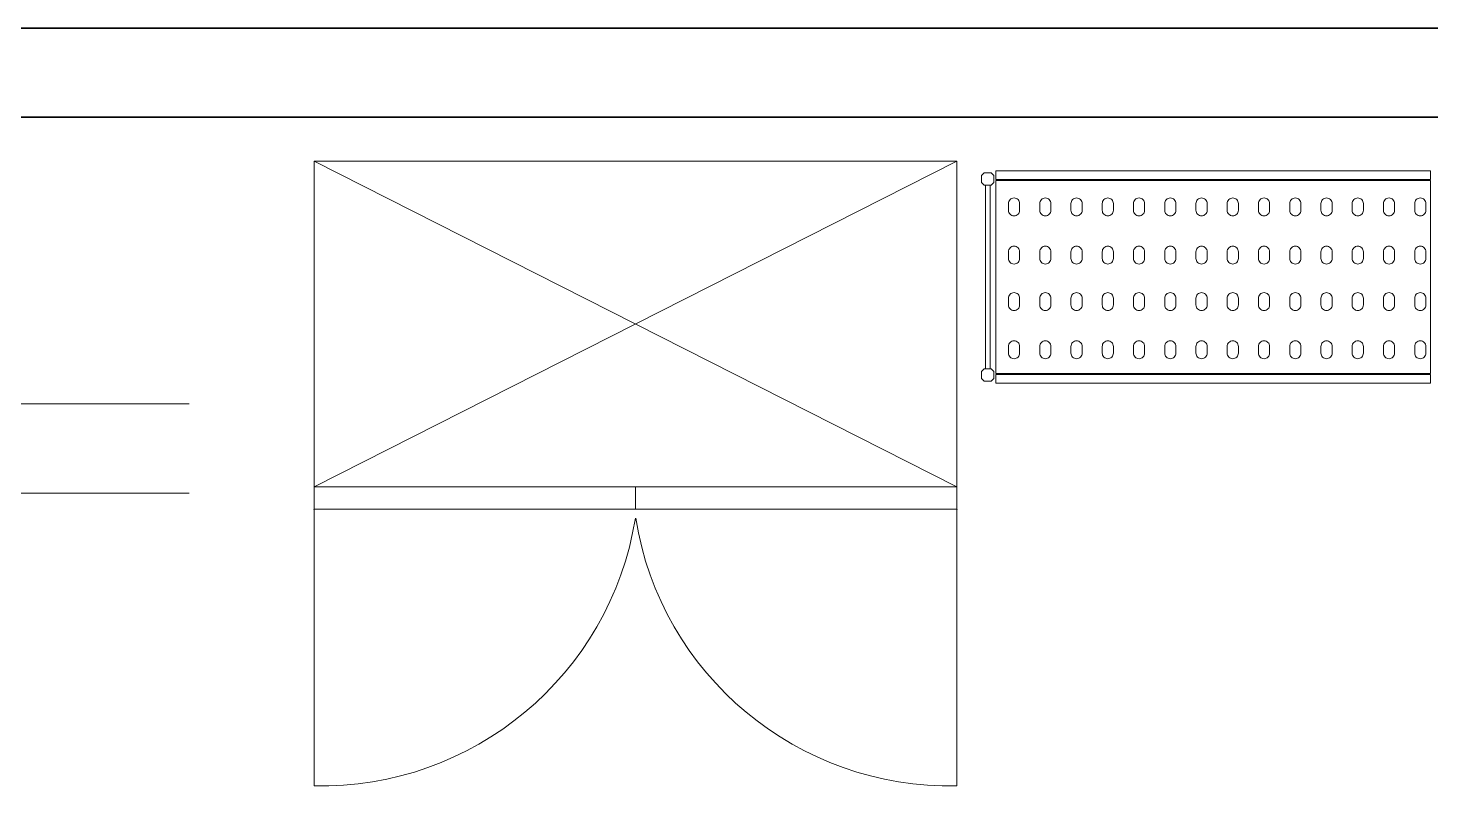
# Model space of a CAD drawing. Header units: millimetres. Extents: x -5316 to 10114, y -10026 to 11025.
# Drawn here: x -130.1 to 184.2, y -108.5 to 61.2 of the extents above; entities that cross this region are included whole.
import ezdxf

# ---------------------------------------------------------------- set-up
doc = ezdxf.new("R2010")
doc.units = ezdxf.units.MM
doc.layers.add('DUVAR', color=1, linetype='Continuous', lineweight=35)
doc.layers.add('tefrişler', color=13, linetype='Continuous', lineweight=5)

msp = doc.modelspace()

# ---------------------------------------------------------------- linework, layer by layer
at = {"layer": 'DUVAR'}
for p, q in [((1383.38, 61.23), (-404.07, 61.23)), ((820.54, 41.23), (-404.07, 41.23))]:
    msp.add_line(p, q, dxfattribs=at)
at = {"layer": 'tefrişler'}
for p, q in [((-66, 31.43), (78, -41.57)), ((-94.02, -22.95), (-162.52, -22.95)), ((-162.52, -42.95), (-94.02, -42.95)), ((6, -46.57), (6, -41.57)), ((-66, -46.57), (-66, -108.53)), ((78, -46.57), (78, -108.53))]:
    msp.add_line(p, q, dxfattribs=at)
for points in [[(-66, -46.57), (78, -46.57), (78, 31.43), (-66, 31.43)], [(86.71, 27.31), (184.11, 27.31), (184.11, 29.21), (86.71, 29.21)], [(184.11, -16.14), (86.71, -16.14), (86.71, 27.06), (184.11, 27.06)], [(86.71, -16.39), (184.11, -16.39), (184.11, -18.29), (86.71, -18.29)]]:
    msp.add_lwpolyline(points, close=True, dxfattribs=at)
for points in [[(78, -41.57), (-66, -41.57), (78, 31.43)], [(84.13, 26.01), (83.51, 26.64), (83.51, 28.19), (84.13, 28.81), (85.68, 28.81), (86.31, 28.19), (86.31, 26.64), (85.68, 26.01), (84.13, 26.01)], [(84.39, -15.09), (85.42, -15.09), (85.42, 26.01), (84.39, 26.01), (84.39, -15.09)], [(84.13, -15.09), (83.51, -15.71), (83.51, -17.26), (84.13, -17.89), (85.68, -17.89), (86.31, -17.26), (86.31, -15.71), (85.68, -15.09), (84.13, -15.09)]]:
    msp.add_lwpolyline(points, dxfattribs=at)
for points in [[(89.56, 21.91), (89.56, 20.41, 0.414214), (90.81, 19.16, 0.414214), (92.06, 20.41), (92.06, 21.91, 0.414214), (90.81, 23.16, 0.414214), (89.56, 21.91, 0.414214)], [(96.56, 21.91), (96.56, 20.41, 0.414214), (97.81, 19.16, 0.414214), (99.06, 20.41), (99.06, 21.91, 0.414214), (97.81, 23.16, 0.414214), (96.56, 21.91, 0.414214)], [(103.56, 21.91), (103.56, 20.41, 0.414214), (104.81, 19.16, 0.414214), (106.06, 20.41), (106.06, 21.91, 0.414214), (104.81, 23.16, 0.414214), (103.56, 21.91, 0.414214)], [(110.56, 21.91), (110.56, 20.41, 0.414214), (111.81, 19.16, 0.414214), (113.06, 20.41), (113.06, 21.91, 0.414214), (111.81, 23.16, 0.414214), (110.56, 21.91, 0.414214)], [(117.56, 21.91), (117.56, 20.41, 0.414214), (118.81, 19.16, 0.414214), (120.06, 20.41), (120.06, 21.91, 0.414214), (118.81, 23.16, 0.414214), (117.56, 21.91, 0.414214)], [(124.56, 21.91), (124.56, 20.41, 0.414214), (125.81, 19.16, 0.414214), (127.06, 20.41), (127.06, 21.91, 0.414214), (125.81, 23.16, 0.414214), (124.56, 21.91, 0.414214)], [(131.56, 21.91), (131.56, 20.41, 0.414214), (132.81, 19.16, 0.414214), (134.06, 20.41), (134.06, 21.91, 0.414214), (132.81, 23.16, 0.414214), (131.56, 21.91, 0.414214)], [(138.56, 21.91), (138.56, 20.41, 0.414214), (139.81, 19.16, 0.414214), (141.06, 20.41), (141.06, 21.91, 0.414214), (139.81, 23.16, 0.414214), (138.56, 21.91, 0.414214)], [(145.56, 21.91), (145.56, 20.41, 0.414214), (146.81, 19.16, 0.414214), (148.06, 20.41), (148.06, 21.91, 0.414214), (146.81, 23.16, 0.414214), (145.56, 21.91, 0.414214)], [(152.56, 21.91), (152.56, 20.41, 0.414214), (153.81, 19.16, 0.414214), (155.06, 20.41), (155.06, 21.91, 0.414214), (153.81, 23.16, 0.414214), (152.56, 21.91, 0.414214)], [(159.56, 21.91), (159.56, 20.41, 0.414214), (160.81, 19.16, 0.414214), (162.06, 20.41), (162.06, 21.91, 0.414214), (160.81, 23.16, 0.414214), (159.56, 21.91, 0.414214)], [(166.56, 21.91), (166.56, 20.41, 0.414214), (167.81, 19.16, 0.414214), (169.06, 20.41), (169.06, 21.91, 0.414214), (167.81, 23.16, 0.414214), (166.56, 21.91, 0.414214)], [(173.56, 21.91), (173.56, 20.41, 0.414214), (174.81, 19.16, 0.414214), (176.06, 20.41), (176.06, 21.91, 0.414214), (174.81, 23.16, 0.414214), (173.56, 21.91, 0.414214)], [(180.56, 21.91), (180.56, 20.41, 0.414214), (181.81, 19.16, 0.414214), (183.06, 20.41), (183.06, 21.91, 0.414214), (181.81, 23.16, 0.414214), (180.56, 21.91, 0.414214)], [(89.56, 11.11), (89.56, 9.61, 0.414214), (90.81, 8.36, 0.414214), (92.06, 9.61), (92.06, 11.11, 0.414214), (90.81, 12.36, 0.414214), (89.56, 11.11, 0.414214)], [(96.56, 11.11), (96.56, 9.61, 0.414214), (97.81, 8.36, 0.414214), (99.06, 9.61), (99.06, 11.11, 0.414214), (97.81, 12.36, 0.414214), (96.56, 11.11, 0.414214)], [(103.56, 11.11), (103.56, 9.61, 0.414214), (104.81, 8.36, 0.414214), (106.06, 9.61), (106.06, 11.11, 0.414214), (104.81, 12.36, 0.414214), (103.56, 11.11, 0.414214)], [(110.56, 11.11), (110.56, 9.61, 0.414214), (111.81, 8.36, 0.414214), (113.06, 9.61), (113.06, 11.11, 0.414214), (111.81, 12.36, 0.414214), (110.56, 11.11, 0.414214)], [(117.56, 11.11), (117.56, 9.61, 0.414214), (118.81, 8.36, 0.414214), (120.06, 9.61), (120.06, 11.11, 0.414214), (118.81, 12.36, 0.414214), (117.56, 11.11, 0.414214)], [(124.56, 11.11), (124.56, 9.61, 0.414214), (125.81, 8.36, 0.414214), (127.06, 9.61), (127.06, 11.11, 0.414214), (125.81, 12.36, 0.414214), (124.56, 11.11, 0.414214)], [(131.56, 11.11), (131.56, 9.61, 0.414214), (132.81, 8.36, 0.414214), (134.06, 9.61), (134.06, 11.11, 0.414214), (132.81, 12.36, 0.414214), (131.56, 11.11, 0.414214)], [(138.56, 11.11), (138.56, 9.61, 0.414214), (139.81, 8.36, 0.414214), (141.06, 9.61), (141.06, 11.11, 0.414214), (139.81, 12.36, 0.414214), (138.56, 11.11, 0.414214)], [(145.56, 11.11), (145.56, 9.61, 0.414214), (146.81, 8.36, 0.414214), (148.06, 9.61), (148.06, 11.11, 0.414214), (146.81, 12.36, 0.414214), (145.56, 11.11, 0.414214)], [(152.56, 11.11), (152.56, 9.61, 0.414214), (153.81, 8.36, 0.414214), (155.06, 9.61), (155.06, 11.11, 0.414214), (153.81, 12.36, 0.414214), (152.56, 11.11, 0.414214)], [(159.56, 11.11), (159.56, 9.61, 0.414214), (160.81, 8.36, 0.414214), (162.06, 9.61), (162.06, 11.11, 0.414214), (160.81, 12.36, 0.414214), (159.56, 11.11, 0.414214)], [(166.56, 11.11), (166.56, 9.61, 0.414214), (167.81, 8.36, 0.414214), (169.06, 9.61), (169.06, 11.11, 0.414214), (167.81, 12.36, 0.414214), (166.56, 11.11, 0.414214)], [(173.56, 11.11), (173.56, 9.61, 0.414214), (174.81, 8.36, 0.414214), (176.06, 9.61), (176.06, 11.11, 0.414214), (174.81, 12.36, 0.414214), (173.56, 11.11, 0.414214)], [(180.56, 11.11), (180.56, 9.61, 0.414214), (181.81, 8.36, 0.414214), (183.06, 9.61), (183.06, 11.11, 0.414214), (181.81, 12.36, 0.414214), (180.56, 11.11, 0.414214)], [(89.56, 0.71), (89.56, -0.79, 0.414214), (90.81, -2.04, 0.414214), (92.06, -0.79), (92.06, 0.71, 0.414214), (90.81, 1.96, 0.414214), (89.56, 0.71, 0.414214)], [(96.56, 0.71), (96.56, -0.79, 0.414214), (97.81, -2.04, 0.414214), (99.06, -0.79), (99.06, 0.71, 0.414214), (97.81, 1.96, 0.414214), (96.56, 0.71, 0.414214)], [(103.56, 0.71), (103.56, -0.79, 0.414214), (104.81, -2.04, 0.414214), (106.06, -0.79), (106.06, 0.71, 0.414214), (104.81, 1.96, 0.414214), (103.56, 0.71, 0.414214)], [(110.56, 0.71), (110.56, -0.79, 0.414214), (111.81, -2.04, 0.414214), (113.06, -0.79), (113.06, 0.71, 0.414214), (111.81, 1.96, 0.414214), (110.56, 0.71, 0.414214)], [(117.56, 0.71), (117.56, -0.79, 0.414214), (118.81, -2.04, 0.414214), (120.06, -0.79), (120.06, 0.71, 0.414214), (118.81, 1.96, 0.414214), (117.56, 0.71, 0.414214)], [(124.56, 0.71), (124.56, -0.79, 0.414214), (125.81, -2.04, 0.414214), (127.06, -0.79), (127.06, 0.71, 0.414214), (125.81, 1.96, 0.414214), (124.56, 0.71, 0.414214)], [(131.56, 0.71), (131.56, -0.79, 0.414214), (132.81, -2.04, 0.414214), (134.06, -0.79), (134.06, 0.71, 0.414214), (132.81, 1.96, 0.414214), (131.56, 0.71, 0.414214)], [(138.56, 0.71), (138.56, -0.79, 0.414214), (139.81, -2.04, 0.414214), (141.06, -0.79), (141.06, 0.71, 0.414214), (139.81, 1.96, 0.414214), (138.56, 0.71, 0.414214)], [(145.56, 0.71), (145.56, -0.79, 0.414214), (146.81, -2.04, 0.414214), (148.06, -0.79), (148.06, 0.71, 0.414214), (146.81, 1.96, 0.414214), (145.56, 0.71, 0.414214)], [(152.56, 0.71), (152.56, -0.79, 0.414214), (153.81, -2.04, 0.414214), (155.06, -0.79), (155.06, 0.71, 0.414214), (153.81, 1.96, 0.414214), (152.56, 0.71, 0.414214)], [(159.56, 0.71), (159.56, -0.79, 0.414214), (160.81, -2.04, 0.414214), (162.06, -0.79), (162.06, 0.71, 0.414214), (160.81, 1.96, 0.414214), (159.56, 0.71, 0.414214)], [(166.56, 0.71), (166.56, -0.79, 0.414214), (167.81, -2.04, 0.414214), (169.06, -0.79), (169.06, 0.71, 0.414214), (167.81, 1.96, 0.414214), (166.56, 0.71, 0.414214)], [(173.56, 0.71), (173.56, -0.79, 0.414214), (174.81, -2.04, 0.414214), (176.06, -0.79), (176.06, 0.71, 0.414214), (174.81, 1.96, 0.414214), (173.56, 0.71, 0.414214)], [(180.56, 0.71), (180.56, -0.79, 0.414214), (181.81, -2.04, 0.414214), (183.06, -0.79), (183.06, 0.71, 0.414214), (181.81, 1.96, 0.414214), (180.56, 0.71, 0.414214)], [(89.56, -10.09), (89.56, -11.59, 0.414214), (90.81, -12.84, 0.414214), (92.06, -11.59), (92.06, -10.09, 0.414214), (90.81, -8.84, 0.414214), (89.56, -10.09, 0.414214)], [(96.56, -10.09), (96.56, -11.59, 0.414214), (97.81, -12.84, 0.414214), (99.06, -11.59), (99.06, -10.09, 0.414214), (97.81, -8.84, 0.414214), (96.56, -10.09, 0.414214)], [(103.56, -10.09), (103.56, -11.59, 0.414214), (104.81, -12.84, 0.414214), (106.06, -11.59), (106.06, -10.09, 0.414214), (104.81, -8.84, 0.414214), (103.56, -10.09, 0.414214)], [(110.56, -10.09), (110.56, -11.59, 0.414214), (111.81, -12.84, 0.414214), (113.06, -11.59), (113.06, -10.09, 0.414214), (111.81, -8.84, 0.414214), (110.56, -10.09, 0.414214)], [(117.56, -10.09), (117.56, -11.59, 0.414214), (118.81, -12.84, 0.414214), (120.06, -11.59), (120.06, -10.09, 0.414214), (118.81, -8.84, 0.414214), (117.56, -10.09, 0.414214)], [(124.56, -10.09), (124.56, -11.59, 0.414214), (125.81, -12.84, 0.414214), (127.06, -11.59), (127.06, -10.09, 0.414214), (125.81, -8.84, 0.414214), (124.56, -10.09, 0.414214)], [(131.56, -10.09), (131.56, -11.59, 0.414214), (132.81, -12.84, 0.414214), (134.06, -11.59), (134.06, -10.09, 0.414214), (132.81, -8.84, 0.414214), (131.56, -10.09, 0.414214)], [(138.56, -10.09), (138.56, -11.59, 0.414214), (139.81, -12.84, 0.414214), (141.06, -11.59), (141.06, -10.09, 0.414214), (139.81, -8.84, 0.414214), (138.56, -10.09, 0.414214)], [(145.56, -10.09), (145.56, -11.59, 0.414214), (146.81, -12.84, 0.414214), (148.06, -11.59), (148.06, -10.09, 0.414214), (146.81, -8.84, 0.414214), (145.56, -10.09, 0.414214)], [(152.56, -10.09), (152.56, -11.59, 0.414214), (153.81, -12.84, 0.414214), (155.06, -11.59), (155.06, -10.09, 0.414214), (153.81, -8.84, 0.414214), (152.56, -10.09, 0.414214)], [(159.56, -10.09), (159.56, -11.59, 0.414214), (160.81, -12.84, 0.414214), (162.06, -11.59), (162.06, -10.09, 0.414214), (160.81, -8.84, 0.414214), (159.56, -10.09, 0.414214)], [(166.56, -10.09), (166.56, -11.59, 0.414214), (167.81, -12.84, 0.414214), (169.06, -11.59), (169.06, -10.09, 0.414214), (167.81, -8.84, 0.414214), (166.56, -10.09, 0.414214)], [(173.56, -10.09), (173.56, -11.59, 0.414214), (174.81, -12.84, 0.414214), (176.06, -11.59), (176.06, -10.09, 0.414214), (174.81, -8.84, 0.414214), (173.56, -10.09, 0.414214)], [(180.56, -10.09), (180.56, -11.59, 0.414214), (181.81, -12.84, 0.414214), (183.06, -11.59), (183.06, -10.09, 0.414214), (181.81, -8.84, 0.414214), (180.56, -10.09, 0.414214)]]:
    msp.add_lwpolyline(points, format="xyb", dxfattribs=at)
for centre, start, end in [((-64.37, -37.31), 268.6918, 350.9142), ((76.38, -37.31), 189.0858, 271.3082)]:
    msp.add_arc(centre, 71.23, start, end, dxfattribs=at)
for p in [(-66, -46.57), (78, -46.57)]:
    msp.add_point(p, dxfattribs=at)

doc.saveas('drawing.dxf')
